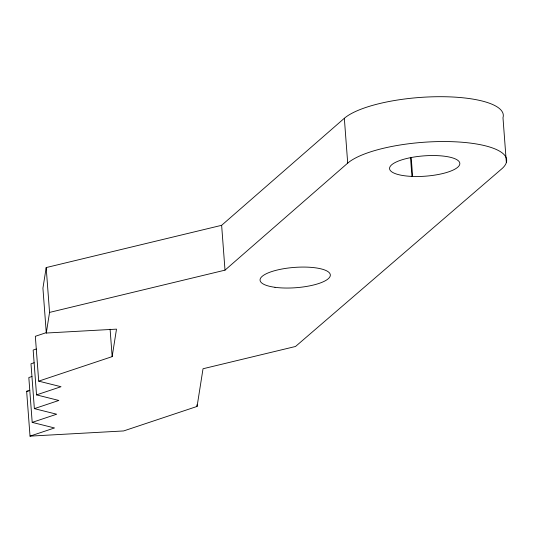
<?xml version="1.0" encoding="UTF-8"?>
<svg xmlns="http://www.w3.org/2000/svg" width="533" height="533" viewBox="0 0 533 533"><rect width="100%" height="100%" fill="white"/><g stroke="black" fill="none" stroke-linecap="round" stroke-linejoin="round"><path stroke-width="0.8" d="M506.35 162.525L502.979 117.686A82.202 23.758 -4.3 0 0 439.252 96.7A82.202 23.758 -4.3 0 0 344.338 118.286L221.635 225.312L46.184 267.573L42.926 288.186L46.298 333.032L116.5 329.141L112.157 356.63L38.702 381.142L35.331 336.303L46.391 332.612M46.298 333.032L49.556 312.411L46.184 267.573M29.808 390.236L26.65 391.289L30.021 436.127L123.623 430.944L197.077 406.432L203.026 368.756L295.529 346.477L501.666 168.921A82.202 23.758 -4.3 0 0 452.91 141.711A82.202 23.758 -4.3 0 0 347.709 163.125L225.006 270.151L49.556 312.411M36.317 348.995L33.159 350.048L36.53 394.886L58.85 400.463L34.365 408.638L30.987 363.792L34.152 362.74M31.98 376.485L28.822 377.544L32.193 422.383L54.506 427.959L30.021 436.127M36.53 394.886L61.015 386.718L38.702 381.142M32.193 422.383L56.678 414.214L34.365 408.638M26.65 391.289L28.309 391.195M411.942 176.41L420.85 176.436A35.231 10.18 -4.3 0 0 457.967 160.453A35.231 10.18 -4.3 0 0 400.403 160.32A35.231 10.18 -4.3 0 0 411.942 176.41L410.503 157.315M411.19 157.315L412.622 176.416M344.338 118.286L347.709 163.125M221.635 225.312L225.006 270.151M196.957 404.774L197.077 406.432M110.098 329.227L112.157 356.63M274.975 287.3A35.231 10.18 -4.3 0 0 330.194 276.067A35.231 10.18 -4.3 0 0 280.418 269.318A35.231 10.18 -4.3 0 0 274.975 287.3"/></g></svg>
